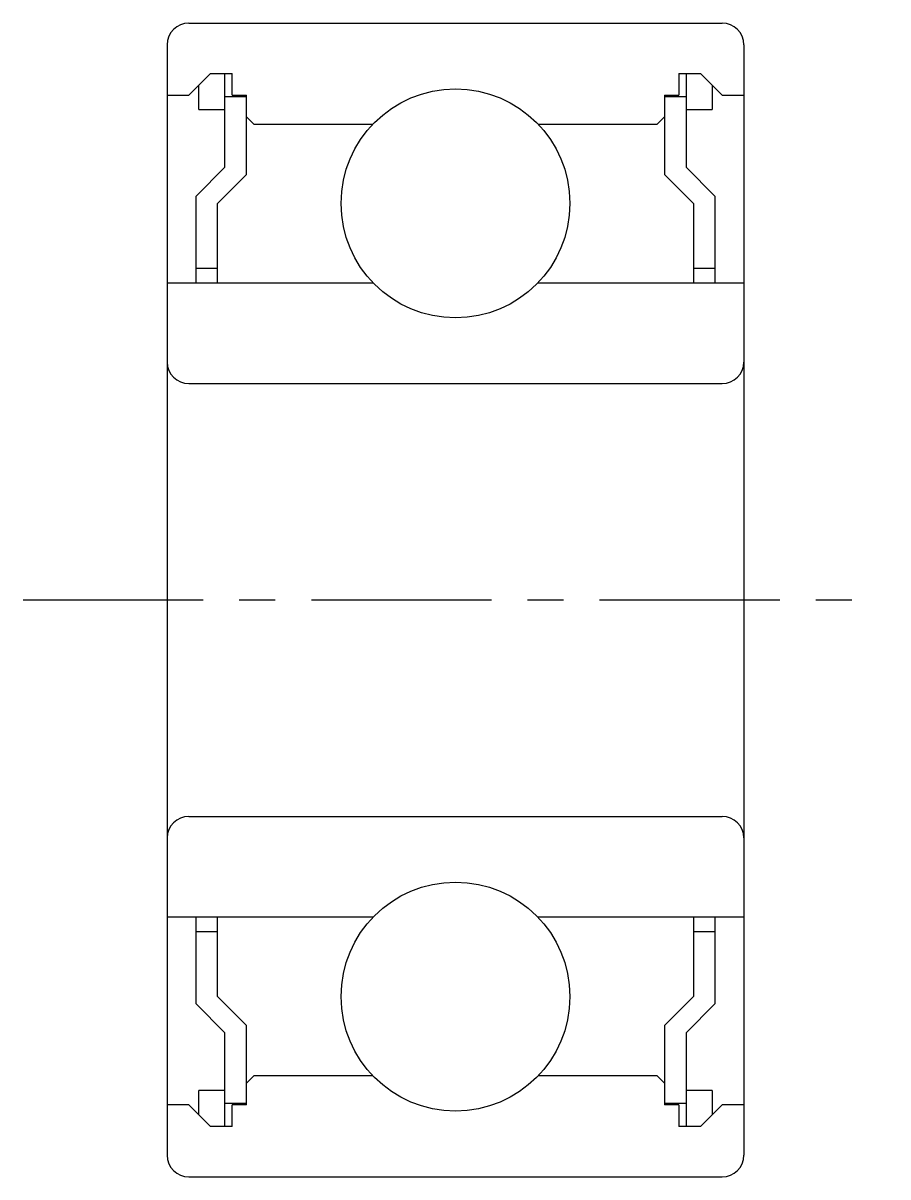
# Model space of a CAD drawing. Extents: x 102.2 to 141, y 77.3 to 104.3.
# Drawn here: x 135 to 141, y 96.29 to 104.29 of the extents above; entities outside this region: 2.
import ezdxf

# ---------------------------------------------------------------- set-up
doc = ezdxf.new("R2010")
doc.units = 0
doc.linetypes.add('CENTER', pattern=[2, 1.25, -0.25, 0.25, -0.25])
doc.layers.get('0').update_dxf_attribs({"linetype": 'CONTINUOUS'})
doc.layers.add('CENTER', color=1, linetype='CENTER')

msp = doc.modelspace()

# ---------------------------------------------------------------- linework, layer by layer
for p, q in [((136.1489, 104.2944), (139.8489, 104.2944)), ((135.9989, 104.1444), (135.9989, 96.4444)), ((139.9989, 104.1444), (139.9989, 96.4444)), ((136.1489, 103.7944), (136.2989, 103.9444)), ((136.2989, 103.9444), (136.4489, 103.9444)), ((136.3989, 103.2944), (136.3989, 103.9444)), ((136.4489, 103.7944), (136.4489, 103.9444)), ((139.5489, 103.9444), (139.6989, 103.9444)), ((139.5489, 103.9444), (139.5489, 103.7944)), ((139.5989, 103.9444), (139.5989, 103.2944)), ((139.6989, 103.9444), (139.8489, 103.7944)), ((136.2189, 103.6944), (136.2189, 103.8644)), ((139.7789, 103.8644), (139.7789, 103.6944)), ((135.9989, 103.7944), (136.1489, 103.7944)), ((136.3989, 103.7844), (136.5489, 103.7844)), ((136.4489, 103.7944), (136.5489, 103.7944)), ((136.5489, 103.5944), (136.5489, 103.7944)), ((136.5489, 103.2444), (136.5489, 103.7944)), ((139.4489, 103.7944), (139.5489, 103.7944)), ((139.4489, 103.7944), (139.4489, 103.2444)), ((139.4489, 103.7844), (139.5989, 103.7844)), ((139.8489, 103.7944), (139.9989, 103.7944)), ((136.2189, 103.6944), (136.3989, 103.6944)), ((139.5989, 103.6944), (139.7789, 103.6944)), ((136.5489, 103.6444), (136.5989, 103.5944)), ((139.3989, 103.5944), (139.4489, 103.6444)), ((136.5989, 103.5944), (137.4265, 103.5944)), ((138.5712, 103.5944), (139.3989, 103.5944)), ((136.1989, 103.0944), (136.3989, 103.2944)), ((139.5989, 103.2944), (139.7989, 103.0944)), ((136.3489, 103.0444), (136.5489, 103.2444)), ((139.4489, 103.2444), (139.6489, 103.0444)), ((136.1989, 102.4944), (136.1989, 103.0944)), ((136.3489, 102.4944), (136.3489, 103.0444)), ((139.6489, 103.0444), (139.6489, 102.4944)), ((139.7989, 103.0944), (139.7989, 102.4944)), ((136.1989, 102.5944), (136.3489, 102.5944)), ((139.6489, 102.5944), (139.7989, 102.5944)), ((135.9989, 102.4944), (137.4265, 102.4944)), ((138.5712, 102.4944), (139.9989, 102.4944)), ((136.1489, 101.7944), (139.8489, 101.7944)), ((136.1489, 98.7944), (139.8489, 98.7944)), ((137.4265, 98.0944), (135.9989, 98.0944)), ((136.1989, 97.4944), (136.1989, 98.0944)), ((136.3489, 97.5444), (136.3489, 98.0944)), ((139.9989, 98.0944), (138.5712, 98.0944)), ((139.6489, 98.0944), (139.6489, 97.5444)), ((139.7989, 98.0944), (139.7989, 97.4944)), ((136.3489, 97.9944), (136.1989, 97.9944)), ((139.7989, 97.9944), (139.6489, 97.9944)), ((136.5489, 97.3444), (136.3489, 97.5444)), ((139.6489, 97.5444), (139.4489, 97.3444)), ((136.3989, 97.2944), (136.1989, 97.4944)), ((139.7989, 97.4944), (139.5989, 97.2944)), ((136.3989, 96.6444), (136.3989, 97.2944)), ((136.5489, 96.7944), (136.5489, 97.3444)), ((139.4489, 97.3444), (139.4489, 96.7944)), ((139.5989, 97.2944), (139.5989, 96.6444)), ((136.5489, 96.7944), (136.5489, 96.9944)), ((136.5989, 96.9944), (136.5489, 96.9444)), ((137.4265, 96.9944), (136.5989, 96.9944)), ((137.0127, 96.9944), (137.0128, 96.9944)), ((137.2196, 96.9944), (137.2196, 96.9945)), ((139.3989, 96.9944), (138.5712, 96.9944)), ((139.4489, 96.9444), (139.3989, 96.9944)), ((136.2189, 96.7244), (136.2189, 96.8944)), ((136.3989, 96.8944), (136.2189, 96.8944)), ((139.7789, 96.8944), (139.5989, 96.8944)), ((139.7789, 96.8944), (139.7789, 96.7244)), ((136.5489, 96.8044), (136.3989, 96.8044)), ((139.5989, 96.8044), (139.4489, 96.8044)), ((136.1489, 96.7944), (135.9989, 96.7944)), ((136.2989, 96.6444), (136.1489, 96.7944)), ((136.4489, 96.6444), (136.4489, 96.7944)), ((136.5489, 96.7944), (136.4489, 96.7944)), ((139.5489, 96.7944), (139.4489, 96.7944)), ((139.5489, 96.7944), (139.5489, 96.6444)), ((139.8489, 96.7944), (139.6989, 96.6444)), ((139.9989, 96.7944), (139.8489, 96.7944)), ((139.9489, 96.7944), (139.8489, 96.7944)), ((136.4489, 96.6444), (136.2989, 96.6444)), ((139.6989, 96.6444), (139.5489, 96.6444)), ((136.1489, 96.2944), (139.8489, 96.2944))]:
    msp.add_line(p, q)
for centre in [(137.9989, 103.0444), (137.9989, 97.5444)]:
    msp.add_circle(centre, 0.7937)
for centre, start, end in [((136.1489, 104.1444), 90, 180), ((139.8489, 104.1444), 0, 90), ((136.1489, 101.9444), 180, 270), ((139.8489, 101.9444), 270, 0), ((136.1489, 98.6444), 90, 180), ((139.8489, 98.6444), 0, 90), ((136.1489, 96.4444), 180, 270), ((139.8489, 96.4444), 270, 0)]:
    msp.add_arc(centre, 0.15, start, end)
at = {"layer": 'CENTER', "color": 1, "linetype": 'CENTER'}
msp.add_line((134.9989, 100.2944), (140.9989, 100.2944), dxfattribs=at)

# ---------------------------------------------------------------- texts
for p in [(102.0994, 81.0221), (102.0994, 77.2721)]:
    msp.add_text('C693ZZ', height=1).set_placement(p)

doc.saveas('drawing.dxf')
